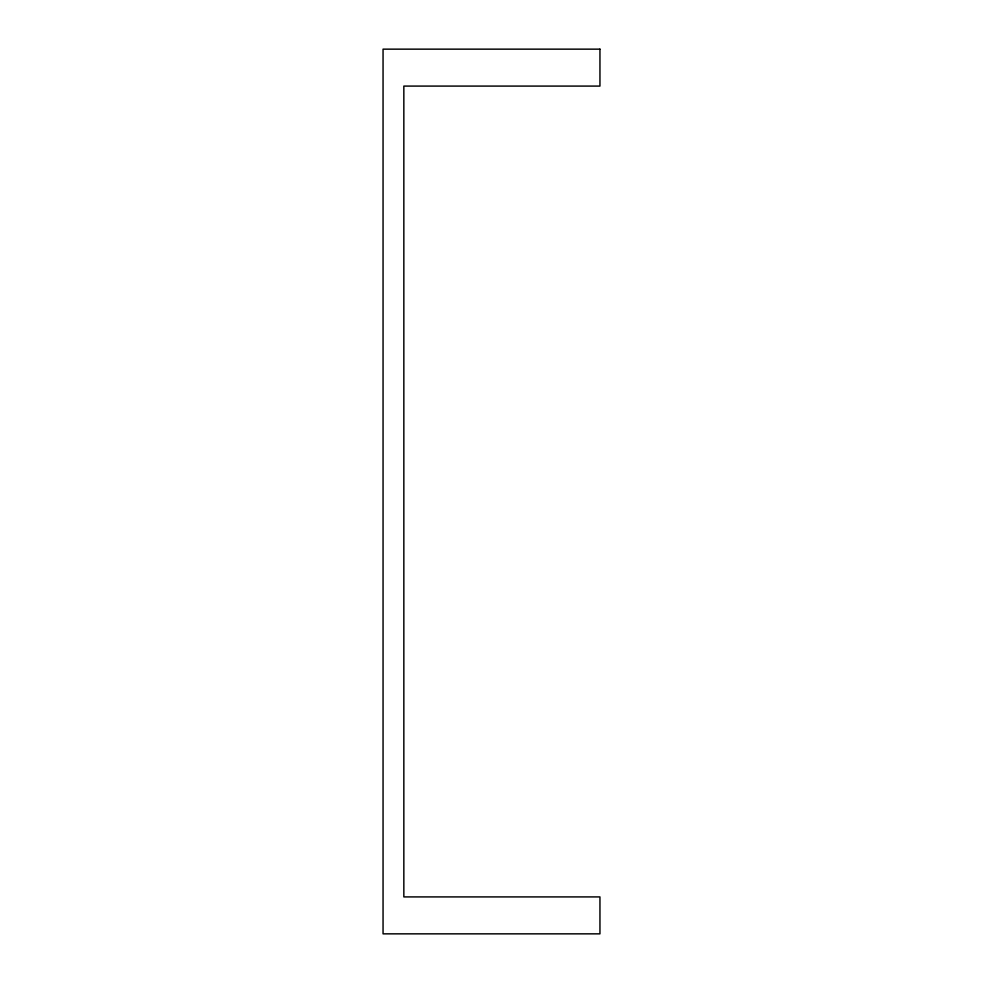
<?xml version="1.0" encoding="UTF-8"?>
<svg xmlns="http://www.w3.org/2000/svg" width="983" height="983" viewBox="0 0 983 983"><rect width="100%" height="100%" fill="white"/><g stroke="black" fill="none" stroke-linecap="round" stroke-linejoin="round"><path stroke-width="1.47" d="M599.949 49.15L383.051 49.15L383.051 933.85L599.949 933.85L599.949 896.914L403.841 896.914L403.841 86.086L599.949 86.086L599.949 49.15"/></g></svg>
